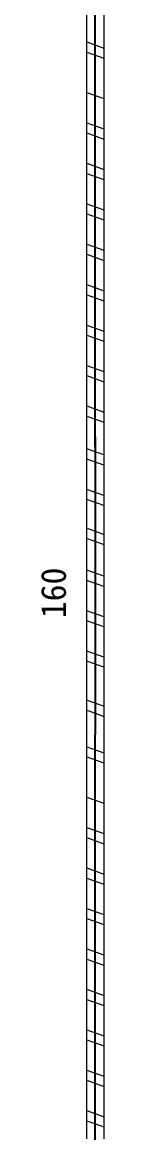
# Model space of a CAD drawing. Header units: millimetres. Extents: x 17 to 3784, y 12 to 1382.
# Drawn here: x 2217.7 to 2221.4, y 900.4 to 965 of the extents above; entities that cross this region are included whole.
import ezdxf

# ---------------------------------------------------------------- set-up
doc = ezdxf.new("R2010")
doc.units = ezdxf.units.MM
doc.styles.add('FangSong_GB2312_Style', font='simfang.ttf')

msp = doc.modelspace()

# ---------------------------------------------------------------- linework, layer by layer
at = {"color": 0, "linetype": 'Continuous', "lineweight": 0}
for points in [[(2220.381, 964.596), (2220.381, 966.95)], [(2221.362, 966.95), (2221.362, 964.596)], [(2220.383, 962.242), (2220.381, 964.596)], [(2221.361, 964.596), (2221.362, 962.242)], [(2220.381, 963.89), (2221.362, 963.538)], [(2220.381, 963.301), (2221.362, 962.948)], [(2220.383, 959.887), (2220.381, 962.242)], [(2221.361, 962.242), (2221.362, 959.887)], [(2220.381, 960.947), (2221.362, 960.594)], [(2220.383, 957.533), (2220.381, 959.887)], [(2221.361, 959.887), (2221.362, 957.533)], [(2220.381, 959.181), (2221.362, 958.828)], [(2220.381, 958.592), (2221.362, 958.239)], [(2220.383, 955.179), (2220.381, 957.533)], [(2221.361, 957.533), (2221.362, 955.179)], [(2220.381, 956.827), (2221.362, 956.473)], [(2220.381, 956.238), (2221.362, 955.885)], [(2220.383, 952.824), (2220.381, 955.179)], [(2221.361, 955.179), (2221.362, 952.824)], [(2220.381, 954.472), (2221.362, 954.119)], [(2220.381, 953.884), (2221.362, 953.53)], [(2220.383, 950.47), (2220.381, 952.824)], [(2221.361, 952.824), (2221.362, 950.47)], [(2220.381, 952.118), (2221.362, 951.765)], [(2220.381, 951.529), (2221.362, 951.176)], [(2220.383, 948.115), (2220.381, 950.47)], [(2221.361, 950.47), (2221.362, 948.115)], [(2220.381, 949.764), (2221.362, 949.41)], [(2220.381, 949.175), (2221.362, 948.822)], [(2220.383, 945.761), (2220.381, 948.115)], [(2221.361, 948.115), (2221.362, 945.761)], [(2220.381, 947.409), (2221.362, 947.056)], [(2220.381, 946.821), (2221.362, 946.467)], [(2220.383, 943.407), (2220.381, 945.761)], [(2221.361, 945.761), (2221.362, 943.407)], [(2220.381, 945.055), (2221.362, 944.702)], [(2220.381, 944.466), (2221.362, 944.113)], [(2220.383, 941.052), (2220.381, 943.407)], [(2221.361, 943.407), (2221.362, 941.052)], [(2220.381, 942.7), (2221.362, 942.347)], [(2220.381, 942.112), (2221.362, 941.759)], [(2220.381, 938.552), (2220.381, 941.449)], [(2221.362, 941.192), (2221.362, 938.552)], [(2221.362, 939.847), (2220.381, 940.2)], [(2221.362, 939.258), (2220.381, 939.611)], [(2220.381, 936.197), (2220.381, 938.552)], [(2221.362, 938.552), (2221.362, 936.197)], [(2221.362, 937.492), (2220.381, 937.845)], [(2221.362, 936.904), (2220.381, 937.257)], [(2220.381, 933.843), (2220.381, 936.197)], [(2221.362, 936.197), (2221.362, 933.843)], [(2221.343, 935.225), (2220.362, 935.579)], [(2221.343, 934.637), (2220.362, 934.99)], [(2220.381, 931.489), (2220.381, 933.843)], [(2221.362, 933.843), (2221.362, 931.489)], [(2221.362, 932.784), (2220.381, 933.137)], [(2221.362, 932.195), (2220.381, 932.548)], [(2220.381, 929.134), (2220.381, 931.489)], [(2221.362, 931.489), (2221.362, 929.134)], [(2221.362, 930.429), (2220.381, 930.782)], [(2221.362, 929.841), (2220.381, 930.194)], [(2220.381, 925.772), (2220.381, 929.134)], [(2221.362, 929.134), (2221.362, 925.691)], [(2221.362, 928.075), (2220.381, 928.428)], [(2221.362, 927.486), (2220.381, 927.839)], [(2220.381, 923.572), (2220.381, 925.926)], [(2221.362, 925.926), (2221.362, 923.572)], [(2221.35, 925.221), (2220.369, 925.574)], [(2221.35, 924.632), (2220.369, 924.985)], [(2220.382, 921.218), (2220.381, 923.572)], [(2221.361, 923.572), (2221.362, 921.218)], [(2220.381, 922.866), (2221.362, 922.514)], [(2220.381, 922.277), (2221.362, 921.924)], [(2220.382, 918.863), (2220.381, 921.218)], [(2221.361, 921.218), (2221.362, 918.863)], [(2220.381, 919.923), (2221.362, 919.57)], [(2220.382, 916.509), (2220.381, 918.863)], [(2221.361, 918.863), (2221.362, 916.509)], [(2220.381, 918.157), (2221.362, 917.804)], [(2220.381, 917.569), (2221.362, 917.215)], [(2220.382, 914.155), (2220.381, 916.509)], [(2221.361, 916.509), (2221.362, 914.155)], [(2220.381, 915.803), (2221.362, 915.45)], [(2220.381, 915.214), (2221.362, 914.861)], [(2220.382, 911.8), (2220.381, 914.155)], [(2221.361, 914.155), (2221.362, 911.8)], [(2220.381, 913.448), (2221.362, 913.095)], [(2220.381, 912.86), (2221.362, 912.507)], [(2220.382, 909.446), (2220.381, 911.8)], [(2221.361, 911.8), (2221.362, 909.446)], [(2220.381, 911.094), (2221.362, 910.741)], [(2220.381, 910.505), (2221.362, 910.152)], [(2220.382, 907.092), (2220.381, 909.446)], [(2221.361, 909.446), (2221.362, 907.092)], [(2220.381, 908.74), (2221.362, 908.387)], [(2220.381, 908.151), (2221.362, 907.798)], [(2220.382, 904.737), (2220.381, 907.092)], [(2221.361, 907.092), (2221.362, 904.737)], [(2220.381, 906.385), (2221.362, 906.032)], [(2220.381, 905.797), (2221.362, 905.444)], [(2220.382, 902.383), (2220.381, 904.737)], [(2221.361, 904.737), (2221.362, 902.383)], [(2220.381, 904.031), (2221.362, 903.678)], [(2220.381, 903.442), (2221.362, 903.089)], [(2220.382, 900.029), (2220.381, 902.383)], [(2221.361, 902.383), (2221.362, 900.029)], [(2220.381, 901.677), (2221.362, 901.324)], [(2220.381, 901.088), (2221.362, 900.735)]]:
    msp.add_lwpolyline(points, dxfattribs=at)
at = {"color": 0, "linetype": 'Continuous', "lineweight": 25}
for points in [[(2220.872, 940.3), (2220.872, 966.923)], [(2220.872, 940.912), (2220.872, 923.572)], [(2220.872, 899.276), (2220.872, 923.572)]]:
    msp.add_lwpolyline(points, dxfattribs=at)
at = {"color": 0, "linetype": 'Continuous', "lineweight": 13}
for points in [[(2220.872, 964.596), (2220.872, 941.085)], [(2220.872, 940.903), (2220.872, 923.572)], [(2220.872, 923.572), (2220.872, 900.062)]]:
    msp.add_lwpolyline(points, dxfattribs=at)

# ---------------------------------------------------------------- texts
at = {"color": 0, "linetype": 'Continuous', "style": 'FangSong_GB2312_Style'}
msp.add_text('160', height=1.4467, rotation=90, dxfattribs=at).set_placement((2219.173, 930.341))

doc.saveas('drawing.dxf')
